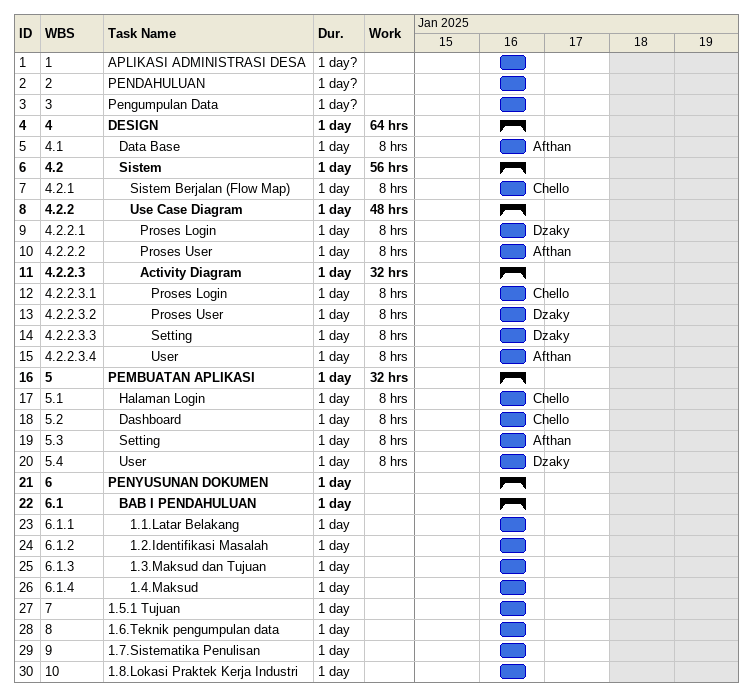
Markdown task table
| ID | WBS | Task | Duration | Start | Finish | Resources | Work (h) |
|---|---|---|---|---|---|---|---|
| 1 | 1 | APLIKASI ADMINISTRASI DESA | 1d? | 2025-01-16 | 2025-01-16 |  |  |
| 2 | 2 | PENDAHULUAN | 1d? | 2025-01-16 | 2025-01-16 |  |  |
| 3 | 3 | Pengumpulan Data | 1d? | 2025-01-16 | 2025-01-16 |  |  |
| 4 | 4 | **DESIGN** | 1d | 2025-01-16 | 2025-01-16 |  | 64 |
| 5 | 4.1 | Data Base | 1d | 2025-01-16 | 2025-01-16 | Afthan | 8 |
| 6 | 4.2 | **Sistem** | 1d | 2025-01-16 | 2025-01-16 |  | 56 |
| 7 | 4.2.1 | Sistem Berjalan (Flow Map) | 1d | 2025-01-16 | 2025-01-16 | Chello | 8 |
| 8 | 4.2.2 | **Use Case Diagram** | 1d | 2025-01-16 | 2025-01-16 |  | 48 |
| 9 | 4.2.2.1 | Proses Login | 1d | 2025-01-16 | 2025-01-16 | Dzaky | 8 |
| 10 | 4.2.2.2 | Proses User | 1d | 2025-01-16 | 2025-01-16 | Afthan | 8 |
| 11 | 4.2.2.3 | **Activity Diagram** | 1d | 2025-01-16 | 2025-01-16 |  | 32 |
| 12 | 4.2.2.3.1 | Proses Login | 1d | 2025-01-16 | 2025-01-16 | Chello | 8 |
| 13 | 4.2.2.3.2 | Proses User | 1d | 2025-01-16 | 2025-01-16 | Dzaky | 8 |
| 14 | 4.2.2.3.3 | Setting | 1d | 2025-01-16 | 2025-01-16 | Dzaky | 8 |
| 15 | 4.2.2.3.4 | User | 1d | 2025-01-16 | 2025-01-16 | Afthan | 8 |
| 16 | 5 | **PEMBUATAN APLIKASI** | 1d | 2025-01-16 | 2025-01-16 |  | 32 |
| 17 | 5.1 | Halaman Login | 1d | 2025-01-16 | 2025-01-16 | Chello | 8 |
| 18 | 5.2 | Dashboard | 1d | 2025-01-16 | 2025-01-16 | Chello | 8 |
| 19 | 5.3 | Setting | 1d | 2025-01-16 | 2025-01-16 | Afthan | 8 |
| 20 | 5.4 | User | 1d | 2025-01-16 | 2025-01-16 | Dzaky | 8 |
| 21 | 6 | **PENYUSUNAN DOKUMEN** | 1d | 2025-01-16 | 2025-01-16 |  |  |
| 22 | 6.1 | **BAB I PENDAHULUAN** | 1d | 2025-01-16 | 2025-01-16 |  |  |
| 23 | 6.1.1 | 1.1.Latar Belakang | 1d | 2025-01-16 | 2025-01-16 |  |  |
| 24 | 6.1.2 | 1.2.Identifikasi Masalah | 1d | 2025-01-16 | 2025-01-16 |  |  |
| 25 | 6.1.3 | 1.3.Maksud dan Tujuan | 1d | 2025-01-16 | 2025-01-16 |  |  |
| 26 | 6.1.4 | 1.4.Maksud | 1d | 2025-01-16 | 2025-01-16 |  |  |
| 27 | 7 | 1.5.1 Tujuan | 1d | 2025-01-16 | 2025-01-16 |  |  |
| 28 | 8 | 1.6.Teknik pengumpulan data | 1d | 2025-01-16 | 2025-01-16 |  |  |
| 29 | 9 | 1.7.Sistematika Penulisan | 1d | 2025-01-16 | 2025-01-16 |  |  |
| 30 | 10 | 1.8.Lokasi Praktek Kerja Industri | 1d | 2025-01-16 | 2025-01-16 |  |  |
